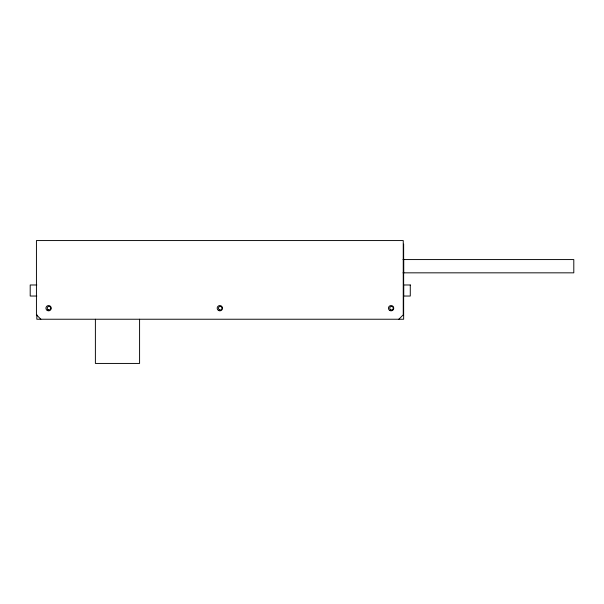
<?xml version="1.0" encoding="UTF-8"?>
<svg xmlns="http://www.w3.org/2000/svg" width="604" height="604" viewBox="0 0 604 604"><rect width="100%" height="100%" fill="white"/><g stroke="black" fill="none" stroke-linecap="round" stroke-linejoin="round"><path stroke-width="0.91" d="M403.646 244.107L403.646 319.237L36.829 319.237L36.829 314.571M398.836 319.237L403.253 314.82L403.253 240.566L36.436 240.566L36.436 314.82L40.853 319.237M402.996 259.569L573.8 259.569L573.8 272.834L402.996 272.834M36.829 284.982L30.2 284.982L30.2 296.036L36.829 296.036M403.646 258.927L403.646 273.476M139.584 319.237L139.584 363.434L95.387 363.434L95.387 319.237M410.275 284.982L403.646 284.982L403.646 296.036L410.275 296.036L410.275 284.982M47.263 310.486A2.65 2.65 0 0 0 51.242 308.191A2.65 2.65 0 0 0 47.263 305.888A2.65 2.65 0 0 0 47.263 310.486M218.52 310.486A2.65 2.65 0 0 0 222.498 308.191A2.65 2.65 0 0 0 218.52 305.888A2.65 2.65 0 0 0 218.52 310.486M389.776 310.486A2.65 2.65 0 0 0 393.755 308.191A2.65 2.65 0 0 0 389.776 305.888A2.65 2.65 0 0 0 389.776 310.486M48.101 309.716A1.767 1.767 0 0 0 50.751 308.191A1.767 1.767 0 0 0 48.101 306.658A1.767 1.767 0 0 0 48.101 309.716M219.358 309.716A1.767 1.767 0 0 0 222.008 308.191A1.767 1.767 0 0 0 219.358 306.658A1.767 1.767 0 0 0 219.358 309.716M390.614 309.716A1.767 1.767 0 0 0 393.264 308.191A1.767 1.767 0 0 0 390.614 306.658A1.767 1.767 0 0 0 390.614 309.716"/></g></svg>
